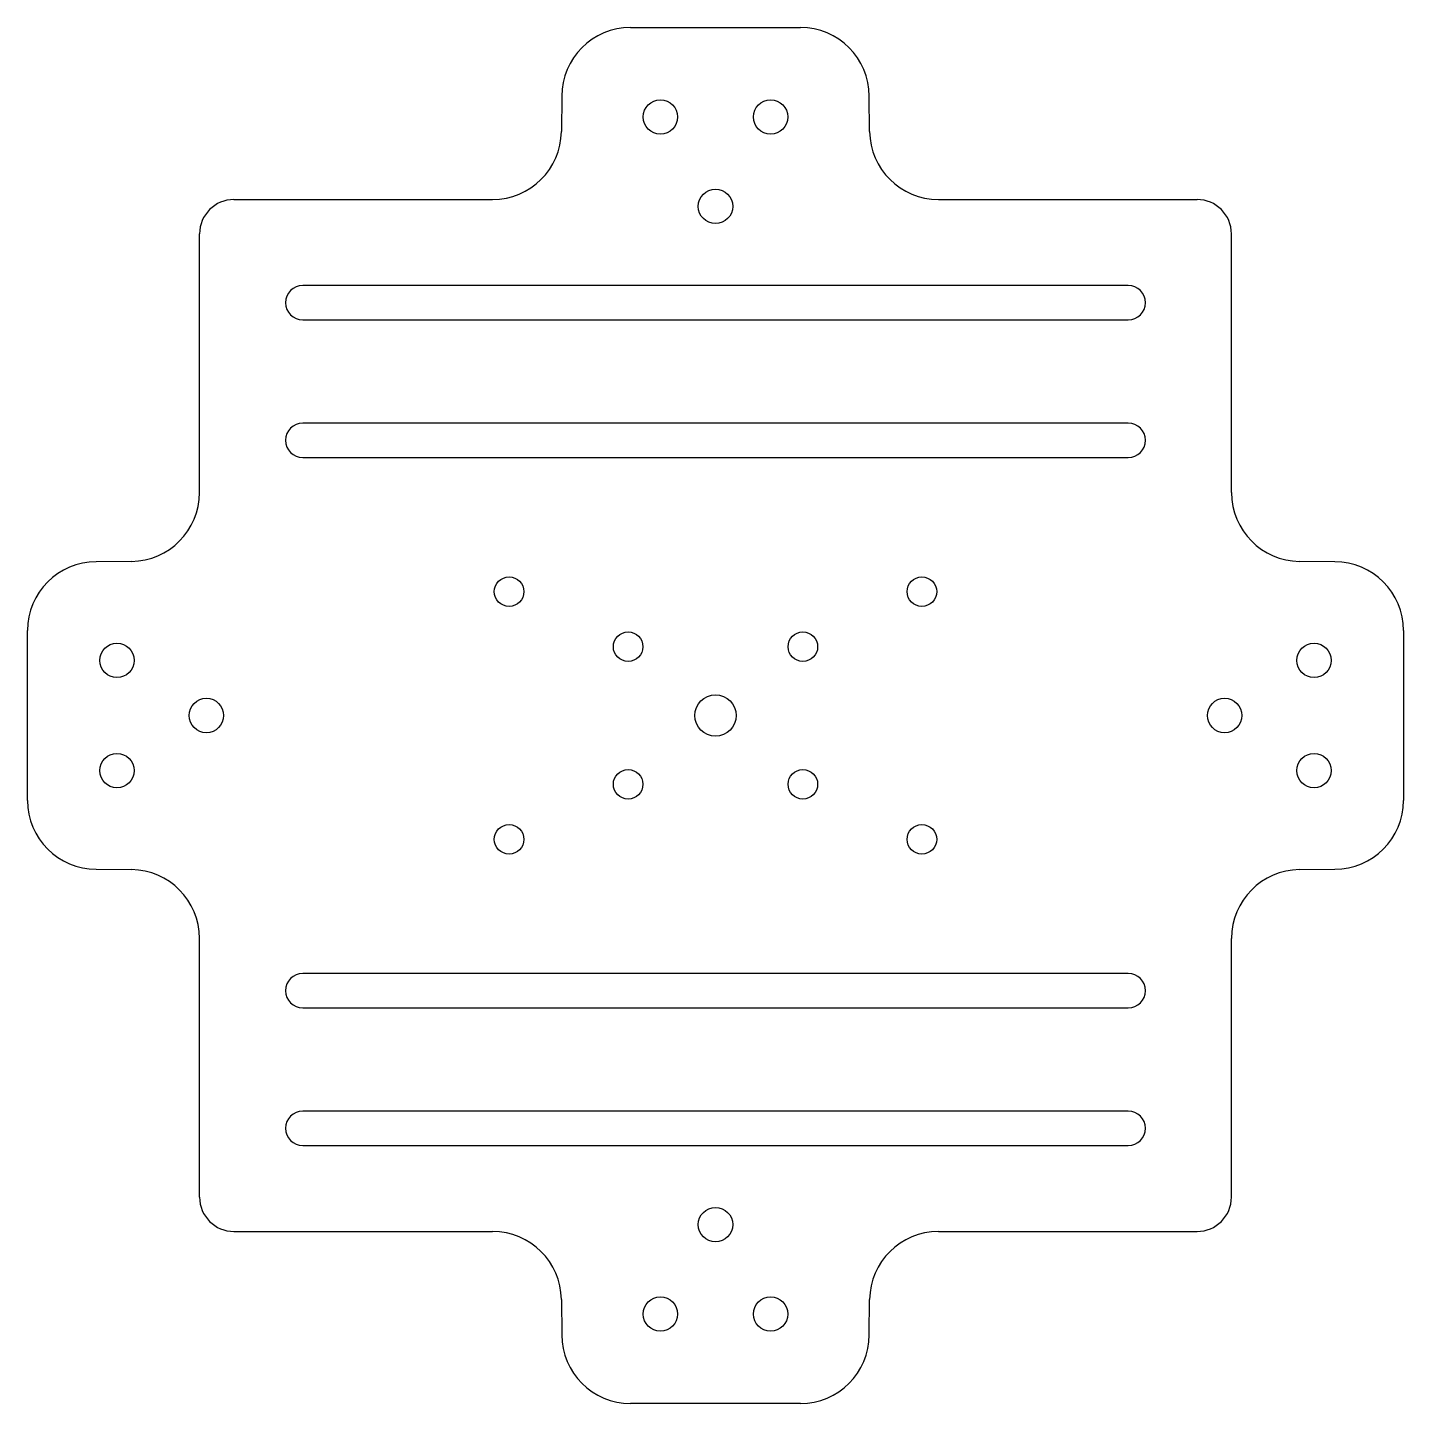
# Model space of a CAD drawing. Header units: millimetres. Extents: x -100 to 100, y -100 to 100.
import ezdxf

# ---------------------------------------------------------------- set-up
doc = ezdxf.new("R2010")
doc.units = ezdxf.units.MM

msp = doc.modelspace()

# ---------------------------------------------------------------- linework, layer by layer
at = {"color": 7, "linetype": 'Continuous', "lineweight": 25}
for p, q in [((-12.35, 100), (12.35, 100)), ((-22.35, 90), (-22.4, 84.9)), ((22.4, 84.9), (22.35, 90)), ((-70, 75), (-32.4, 75)), ((32.4, 75), (70, 75)), ((-75, 32.4), (-75, 70)), ((75, 32.4), (75, 70)), ((60, 62.5), (-60, 62.5)), ((-60, 57.5), (60, 57.5)), ((60, 42.5), (-60, 42.5)), ((-60, 37.5), (60, 37.5)), ((-84.9, 22.4), (-90, 22.35)), ((90, 22.35), (84.9, 22.4)), ((-100, -12.35), (-100, 12.35)), ((100, 12.35), (100, -12.35)), ((-90, -22.35), (-84.9, -22.4)), ((84.9, -22.4), (90, -22.35)), ((-75, -70), (-75, -32.4)), ((75, -70), (75, -32.4)), ((60, -37.5), (-60, -37.5)), ((-60, -42.5), (60, -42.5)), ((60, -57.5), (-60, -57.5)), ((-60, -62.5), (60, -62.5)), ((-70, -75), (-32.4, -75)), ((32.4, -75), (70, -75)), ((-22.4, -84.9), (-22.35, -90)), ((22.35, -90), (22.4, -84.9)), ((12.35, -100), (-12.35, -100))]:
    msp.add_line(p, q, dxfattribs=at)
for centre, radius in [((-8, 87), 2.5), ((8, 87), 2.5), ((0, 74), 2.5), ((-30, 18), 2.15), ((30, 18), 2.15), ((-12.7, 10), 2.15), ((12.7, 10), 2.15), ((-87, 8), 2.5), ((87, 8), 2.5), ((-74, 0), 2.5), ((0, 0), 3), ((74, 0), 2.5), ((-87, -8), 2.5), ((87, -8), 2.5), ((-12.7, -10), 2.15), ((12.7, -10), 2.15), ((-30, -18), 2.15), ((30, -18), 2.15), ((0, -74), 2.5), ((-8, -87), 2.5), ((8, -87), 2.5)]:
    msp.add_circle(centre, radius, dxfattribs=at)
for centre, radius, start, end in [((-12.35, 90), 10, 90, 180), ((12.35, 90), 10, 0, 90), ((-32.4, 85), 10, 270, 359.4191), ((32.4, 85), 10, 180.5809, 270), ((-70, 70), 5, 90, 180), ((70, 70), 5, 0, 90), ((-60, 60), 2.5, 90, 270), ((60, 60), 2.5, 270, 90), ((-60, 40), 2.5, 90, 270), ((60, 40), 2.5, 270, 90), ((-85, 32.4), 10, 270.5809, 0), ((85, 32.4), 10, 180, 269.4191), ((-90, 12.35), 10, 90, 180), ((90, 12.35), 10, 0, 90), ((-90, -12.35), 10, 180, 270), ((90, -12.35), 10, 270, 0), ((-85, -32.4), 10, 0, 89.4191), ((85, -32.4), 10, 90.5809, 180), ((-60, -40), 2.5, 90, 270), ((60, -40), 2.5, 270, 90), ((-60, -60), 2.5, 90, 270), ((60, -60), 2.5, 270, 90), ((-70, -70), 5, 180, 270), ((70, -70), 5, 270, 0), ((-32.4, -85), 10, 0.5809, 90), ((32.4, -85), 10, 90, 179.4191), ((-12.35, -90), 10, 180, 270), ((12.35, -90), 10, 270, 0)]:
    msp.add_arc(centre, radius, start, end, dxfattribs=at)

doc.saveas('drawing.dxf')
